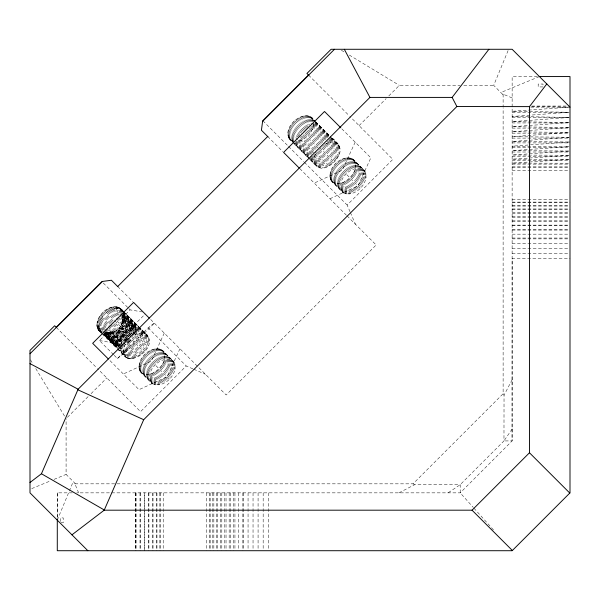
<?xml version="1.0" encoding="UTF-8"?>
<svg xmlns="http://www.w3.org/2000/svg" width="600" height="600" viewBox="0 0 600 600"><rect width="100%" height="100%" fill="white"/><g stroke="black" fill="none" stroke-linecap="round" stroke-linejoin="round"><path stroke-width="0.45" stroke-dasharray="3 2.25" d="M512.145 379.665L504.037 395.25L503.97 440.925L460.207 484.688L448.072 492.855M537.338 76.56L512.145 76.56L512.085 440.925L460.207 492.855L76.793 492.855M104.685 332.572L118.073 346.718L106.913 334.53L105.735 332.505L115.778 331.17L118.965 328.71L121.425 325.522L122.31 321.653L122.835 314.43L124.785 315.63L136.972 328.845L122.835 314.43L136.882 329.91L122.767 315.48L124.785 316.657M104.43 329.595L99.157 324.33L97.012 323.347C96.067 327.368 98.685 330.697 101.573 333.053L99.18 329.423L98.962 325.425L97.012 323.347C98.392 312.72 113.955 300.322 122.738 310.665L120 308.04L122.67 310.928M162.788 350.707C170.422 362.138 152.392 380.168 140.962 372.525C133.328 361.103 151.358 343.065 162.788 350.707L173.227 361.155C180.87 372.585 162.84 390.615 151.41 382.972C143.767 371.55 161.805 353.513 173.227 361.155M125.243 344.205C114.3 372.907 159.922 352.642 147.113 335.04L139.208 327.135M292.928 141.337C276.3 132.053 305.032 104.183 314.985 121.073M313.74 123.773C312.885 132.458 305.438 140.017 296.933 141.555M353.7 159.788C361.343 171.218 343.312 189.248 331.882 181.605C324.24 170.183 342.278 152.145 353.7 159.788L364.147 170.235C371.79 181.665 353.76 199.695 342.33 192.053C334.688 180.63 352.725 162.593 364.147 170.235M329.985 165.352L316.815 152.183C309.772 160.553 317.355 172.71 327.743 166.56C332.843 164.137 337.043 159.78 339.127 154.515C342.517 147.69 336.832 141.188 331.447 137.535L338.603 144.773M125.993 341.558L114.81 331.343L114.69 331.89L114.12 331.575M57.278 520.132L72.435 483.525L75.21 483.525L66.09 474.397L66.09 418.65M512.145 97.92L503.123 94.185L502.808 94.5L493.68 85.373L508.275 50.145M164.25 333.082L151.387 361.132L123.337 373.995M179.925 348.75L167.055 376.8L139.012 389.662L109.635 360.293M355.17 142.163L342.308 170.212L314.257 183.075M512.145 429.022L503.97 440.925L512.085 440.925L512.145 258.428L570 258.428M113.558 354.668L99.442 340.553L107.91 332.085L110.19 333.96L120.03 345.045M142.387 311.947L130.125 309.87L122.34 317.655L134.153 331.147M99.442 340.553L115.868 343.335L145.185 314.017M114.203 355.312L117.413 358.522L148.095 327.84L154.222 323.055M117.413 358.522L125.07 352.545L154.387 323.22M67.403 417.33L88.418 396.315M91.05 393.69L106.815 377.925M359.1 125.64L386.16 98.573M388.8 95.933L399.36 85.373L460.065 85.373M192.915 368.865L186.225 365.97L140.542 411.653L97.567 368.678M350.04 211.74L347.145 205.05L392.827 159.368L349.853 116.392M78.637 492.855L74.895 483.832L75.21 483.525M117.045 483.832L413.025 483.832L503.123 393.735L503.123 108.225M398.955 492.855L414.533 484.755L460.207 484.688L460.207 492.855L473.347 507.495M325.38 144.06C329.153 141.99 334.575 140.85 338.032 144.12M134.46 334.98C138.24 332.91 143.655 331.77 147.113 335.04M329.933 198.743L357.975 185.88L370.837 157.837L341.468 128.46M539.415 76.56L502.808 91.725L502.808 94.5M31.718 488.632L50.625 480.803M54.06 479.377L66.09 474.397M130.613 334.425L121.597 324.555L122.153 324.428L121.83 323.858M138.555 326.565L120.66 308.587L122.085 310.095L118.755 308.722L115.68 308.707L113.602 306.757L114.585 308.903L148.875 343.192M569.07 117.48L512.145 121.65L569.07 122.475M569.07 122.558L512.145 126.75L569.07 127.493M569.07 127.575L512.145 131.775L569.07 132.435L512.145 136.703L569.07 137.273M569.07 137.347L512.145 141.51L569.07 141.99M568.132 107.28L512.145 111.278L569.07 112.275L512.145 116.483L569.07 117.398M570 141.998L512.145 146.175L569.07 146.58M569.07 146.648L512.145 150.683L570 151.012M569.07 151.08L512.145 155.025L570 155.28M569.07 155.34L512.145 159.172L570 159.352M569.07 159.413L512.145 163.118L570 163.23M463.8 85.373L493.68 85.373M543 86.933L538.178 86.933L538.178 84.037L543 84.037L543 86.205M531.683 106.05L568.912 106.05M530.805 107.123L570 107.123M512.145 112.433L569.07 112.433M512.145 117.712L569.07 117.712M512.145 122.94L569.07 122.94M512.145 128.1L569.07 128.1M512.145 133.163L569.07 133.163M512.145 138.105L569.07 138.105M512.145 142.905L569.07 142.905M512.145 147.547L569.07 147.547M512.145 152.01L569.07 152.01M512.145 156.27L569.07 156.27M512.145 160.305L569.07 160.305M512.145 164.108L569.07 164.108M512.145 167.663L569.07 167.663M512.145 170.317L569.07 170.317M512.145 199.44L569.07 199.44M512.145 202.103L570 202.103M512.145 202.642L569.07 202.642M512.145 205.425L569.07 205.425M512.145 206.055L569.07 206.055M512.145 208.972L569.07 208.972M512.145 209.647L570 209.647M512.145 212.73L569.07 212.73M512.145 213.428L569.07 213.428M512.145 216.69L569.07 216.69M512.145 217.373L569.07 217.373M512.145 220.83L569.07 220.83M512.145 221.475L569.07 221.475M512.145 225.135L569.07 225.135M512.145 225.712L569.07 225.712M512.145 229.583L569.07 229.583M512.145 230.07L569.07 230.07M512.145 234.173L569.07 234.173M512.145 238.042L569.07 238.042M512.145 238.868L569.07 238.868M512.145 243.66L569.07 243.66M512.145 248.528L569.07 248.528M512.145 253.455L569.07 253.455M74.895 483.832L116.108 483.832M72.308 492.855L57.285 492.855L57.285 518.055M61.065 522.75L63.233 522.75L63.248 517.928L60.338 517.928L60.352 522.75M512.145 166.837L569.07 166.89M531.743 106.425L568.132 107.108M133.11 335.272L122.025 323.145L122.797 323.317L122.19 322.403M110.273 323.805L103.028 316.56L100.29 315.623L140.153 355.545M102.233 317.625L99.57 316.702L108.097 325.305M101.505 318.712L98.933 317.805L123.262 342.225M135.547 334.38L122.392 320.88L123.36 322.192L122.31 321.653L135.547 334.38L122.438 320.093L123.833 321.06L122.445 319.29L124.215 319.935L122.407 318.472M100.86 319.83L98.37 318.923L106.23 326.88M101.812 332.197L100.185 331.478L117 348.225M100.305 320.955L97.89 320.04L105.757 328.013M99.825 322.087L97.507 321.157L104.715 328.485M99.442 323.212L97.215 322.26L99.157 324.33M193.755 369.225L205.47 374.303M135.21 330.788L124.5 318.817L122.34 317.655L136.403 332.123M102.825 330.442L98.873 326.49L96.907 325.425L102.825 331.47M124.5 318.817L122.602 316.553L124.695 317.722L135.488 329.678M98.873 327.517L96.998 326.407L117.427 346.942M341.347 50.25L344.528 52.17M349.298 55.057L399.36 85.373M413.025 483.832L414.533 484.755M98.977 328.5L97.177 327.33L101.812 332.062M112.665 331.928L113.573 332.543L113.4 331.77L123.51 341.002M99.18 329.423L97.462 328.2L117.262 348.082M99.48 330.293L97.837 329.01L101.843 333.075M106.808 332.34L120.165 346.627L106.808 332.34L107.977 334.44L119.1 346.718L103.485 331.095M107.977 334.44L105.735 332.505L119.1 346.718M99.87 331.103L98.295 329.745L101.67 333.15M105.248 333.067L106.913 334.53M123.308 311.317L121.245 309.218L122.738 310.665M104.782 333.54L117.09 346.612L104.962 333.885M126.653 342.157L127.965 343.358L116.13 330.765L126.99 340.695M127.672 341.317L141.218 354.75M108.863 329.52L122.07 342.72L111.135 332.138L112.448 333.097L111.907 332.055L124.44 343.522M128.047 339.855L117.352 330.045L127.185 340.582M128.715 340.47L142.238 353.888M122.843 345.112L109.545 332.183L111.315 333.577L110.347 332.183L121.913 342.795M129.045 338.94L118.455 329.19L128.22 339.72M129.705 339.555L131.032 340.77L129.81 339.45M128.663 336.743L119.445 328.2L129.203 338.79M130.845 336.93L120.3 327.097L128.887 336.45M120.698 312.57L114.66 306.653L115.68 308.707L120.292 313.32M114.585 308.903L112.523 306.96L113.468 309.188L119.4 315.12M131.625 335.843L121.02 325.875L130.958 336.735M132.292 336.465L145.8 349.897M121.725 312.57L115.688 306.645L116.745 308.61M113.468 309.188L111.413 307.252L112.343 309.57L118.275 315.502M112.343 309.57L110.295 307.635L111.21 310.043L117.802 316.635M121.597 324.555L130.988 333.442M100.35 331.83L98.843 330.405L101.573 333.053M122.047 312.015L116.663 306.735L117.773 308.618M111.21 310.043L109.177 308.115L110.085 310.605L116.67 317.197M122.025 323.145L133.688 334.267M102.038 332.903L100.965 331.882L102.3 333.532M122.317 311.558L117.593 306.923L118.755 308.722M110.085 310.605L108.06 308.67L108.968 311.25L115.56 317.843M122.528 311.197L118.462 307.207L119.685 308.925M108.968 311.25L106.965 309.315L107.88 311.978L114.465 318.562M122.438 320.093L135.375 332.618L122.445 319.29M121.358 309.608L119.265 307.575L120.555 309.218M107.88 311.978L105.885 310.035L106.815 312.772L114.067 320.017M104.835 310.822L106.815 312.772M116.752 330.42L127.087 340.642M117.922 329.632L128.137 339.795M308.572 75.113L349.388 115.92M315.645 121.733L330.788 136.875M311.04 117.21L314.993 121.163M315.555 121.725L330.795 136.965M353.048 159.218L364.718 170.887M310.312 116.73L314.918 121.335M315.577 121.995L330.72 137.137M331.185 137.602L339.082 145.5M352.32 158.738L365.205 171.623M309.51 116.333L315.112 121.942M315.435 122.265L330.577 137.407M330.915 137.745L339.48 146.303M351.517 158.347L365.595 172.425M308.64 116.04L313.245 120.645M315.413 122.812L339.772 147.172M350.647 158.047L365.888 173.295M307.71 115.837L330.097 138.225M330.757 138.885L339.975 148.102M349.718 157.845L366.09 174.225M306.728 115.733L313.972 122.977M314.625 123.637L329.775 138.78M330.202 139.208L340.08 149.085M348.735 157.748L366.195 175.208M305.7 115.733L313.597 123.63M314.257 124.29L328.89 138.922M329.407 139.433L340.08 150.113M347.707 157.74L366.202 176.227M304.635 115.823L312.532 123.727M313.192 124.387L328.343 139.53M328.793 139.988L339.99 151.178M346.642 157.837L366.105 177.292M303.54 116.017L312.097 124.575M312.757 125.235L327.907 140.377M328.56 141.038L339.795 152.273M345.548 158.025L365.91 178.387M302.423 116.302L309.668 123.547M312.3 126.18L327 140.88M327.45 141.33L339.51 153.39M344.438 158.317L354.877 168.757M355.178 169.058L365.625 179.505M301.298 116.685L310.515 125.91M311.175 126.562L326.317 141.712M327.27 142.665L339.127 154.515M343.305 158.7L353.752 169.14M354.795 170.183L365.243 180.63M300.165 117.157L308.07 125.062M310.702 127.695L325.485 142.477M326.138 143.137L338.655 155.648M342.173 159.172L352.62 169.62M354.322 171.315L364.77 181.762M299.04 117.72L308.918 127.597M309.577 128.257L324.72 143.407M325.575 144.262L338.093 156.773M341.048 159.735L351.495 170.183M353.76 172.447L364.207 182.887M297.923 118.365L308.46 128.903M309.12 129.562L323.618 144.06M324.278 144.72L337.447 157.89M339.938 160.38L350.385 170.828M353.115 173.558L363.562 184.005M296.835 119.093L323.175 145.433M323.55 145.808L336.72 158.977M338.843 161.1L349.29 171.547M352.388 174.653L362.835 185.093M295.77 119.887L306.308 130.425M306.968 131.085L322.11 146.227M322.755 146.873L335.925 160.042M337.785 161.895L348.225 172.343M351.593 175.71L362.04 186.157M294.75 120.75L305.288 131.288M305.94 131.947L321.09 147.09M321.892 147.892L335.062 161.062M336.757 162.765L347.205 173.212M350.73 176.738L361.178 187.178M293.767 121.68L304.305 132.21M304.965 132.87L334.14 162.045M335.782 163.688L360.255 188.16M292.845 122.655L302.062 131.873M304.702 134.505L333.157 162.968M334.86 164.663L345.3 175.11M348.832 178.635L359.272 189.083M291.983 123.675L302.52 134.212M303.18 134.873L318.322 150.015M318.968 150.66L332.138 163.83M333.99 165.69L344.438 176.137M347.805 179.498L358.252 189.945M291.188 124.74L299.745 133.297M302.377 135.93L317.243 150.795M317.903 151.455L331.072 164.625M333.195 166.748L343.642 177.195M346.74 180.3L357.188 190.74M290.46 125.828L300.337 135.705M300.998 136.365L316.155 151.523M332.475 167.843L342.923 178.29M345.653 181.02L356.1 191.468M289.815 126.945L299.692 136.822M300.353 137.483L328.868 165.998M331.83 168.953L342.278 179.4M344.535 181.665L354.983 192.112M289.252 128.07L327.743 166.56M331.267 170.078L341.715 180.525M343.41 182.227L353.858 192.675M288.78 129.203L296.685 137.108M299.317 139.74L326.61 167.032M330.795 171.21L341.235 181.657M342.278 182.7L352.725 193.147M288.397 130.328L297.615 139.553M298.275 140.205L313.425 155.355M314.288 156.218L325.485 167.415M330.413 172.343L340.853 182.782M341.153 183.083L351.6 193.53M288.112 131.445L295.358 138.69M297.99 141.322L324.368 167.7M330.12 173.453L350.483 193.815M287.918 132.54L295.822 140.438M296.483 141.097L323.272 167.895M329.933 174.547L349.388 194.01M287.827 133.605L295.065 140.85M295.725 141.502L311.017 156.795M311.528 157.312L322.207 167.985M329.835 175.613L348.322 194.108M287.827 134.632L295.072 141.877M295.5 142.305L310.642 157.447M311.303 158.108L321.18 167.985M329.843 176.64L347.295 194.1M287.933 135.615L320.197 167.88M329.94 177.623L346.32 193.995M288.135 136.545L294.06 142.47M294.72 143.13L309.862 158.273M310.522 158.933L319.267 167.678M330.142 178.553L345.39 193.792M288.428 137.415L318.397 167.385M330.442 179.422L344.52 193.5M288.825 138.218L317.595 166.988M330.832 180.225L343.718 193.11M289.305 138.945L293.257 142.898M293.82 143.46L309.06 158.7M309.623 159.262L316.868 166.507M331.312 180.953L342.983 192.623M262.89 120.795L287.903 145.808M288.562 146.468L303.697 161.61M304.358 162.262L347.145 205.05M267.697 136.507L282.907 151.725M299.843 168.66L346.395 215.212M347.055 215.873L376.155 244.972L226.147 394.98L149.79 318.623M117.69 286.515L132.9 301.733M103.282 283.028L128.16 307.905M128.812 308.558L130.125 309.87M148.095 327.84L186.225 365.97M123.398 311.325L138.547 326.475M139.118 327.127L147.683 335.692M162.135 350.138L173.797 361.808M123.33 311.587L148.17 336.42M161.4 349.657L174.285 362.535M123.188 311.858L138.337 327.007M138.675 327.345L148.56 337.222M160.597 349.267L174.675 363.345M122.977 312.218L138.315 327.555M138.788 328.028L148.852 338.093M159.727 348.968L174.975 364.207M122.708 312.675L149.055 339.022M158.797 348.765L175.17 365.138M122.385 313.23L149.16 340.005M157.815 348.66L175.275 366.12M121.358 313.222L136.507 328.38M137.167 329.04L149.167 341.032M156.788 348.66L175.282 367.147M120.953 313.98L136.238 329.272M136.762 329.79L149.07 342.097M155.722 348.75L175.185 368.212M154.627 348.945L174.998 369.308M120.06 315.772L148.59 344.31M153.517 349.23L163.965 359.678M164.257 359.978L174.705 370.425M120.907 318.135L134.093 331.32M136.02 333.248L148.208 345.435M152.385 349.612L162.833 360.06M163.875 361.103L174.322 371.55M118.455 317.295L147.735 346.567M151.26 350.093L161.7 360.54M163.403 362.235L173.85 372.683M117.33 317.85L133.703 334.222M134.985 335.505L147.172 347.692M150.127 350.655L160.575 361.095M162.84 363.36L173.288 373.808M116.22 318.495L133.058 335.332M134.34 336.615L146.528 348.81M149.017 351.3L159.465 361.74M162.195 364.478L172.642 374.925M117.105 321.195L130.41 334.5M147.922 352.02L158.37 362.468M161.475 365.565L171.915 376.013M114.72 320.678L129.877 335.827M145.005 350.962L131.572 337.418M146.865 352.815L157.312 363.263M160.672 366.63L171.12 377.077M103.823 311.678L113.04 320.895M115.68 323.528L130.17 338.01M131.955 339.795L144.142 351.983M145.837 353.678L156.285 364.125M159.81 367.65L170.257 378.097M102.855 312.593L113.385 323.13M114.045 323.79L129.195 338.933M129.757 339.502L143.22 352.957M144.863 354.608L169.335 379.08M143.94 355.582L154.387 366.03M157.913 369.555L168.36 380.002M110.933 324.465L126.09 339.623M143.078 356.603L153.517 367.05M156.885 370.418L167.333 380.865M142.275 357.668L152.722 368.115M155.828 371.212L166.275 381.66M108.757 325.957L125.595 342.795M126.877 344.085L139.065 356.272M141.555 358.763L152.002 369.202M154.733 371.94L165.18 382.388M123.84 342.803L137.947 356.918M140.91 359.873L151.358 370.32M153.623 372.585L164.07 383.032M122.7 343.35L136.822 357.472M140.347 360.998L150.795 371.445M152.49 373.147L162.938 383.595M106.417 328.673L121.583 343.837M122.227 344.483L135.69 357.952M139.875 362.13L150.322 372.577M151.365 373.62L161.805 384.067M105.375 329.145L120.525 344.295M121.185 344.955L134.565 358.335M139.493 363.255L149.94 373.702M150.233 374.002L160.68 384.45M105.083 330.255L120.24 345.413M120.9 346.065L133.447 358.62M139.2 364.373L159.562 384.735M103.575 330.038L98.962 325.425L96.915 324.405L98.873 326.49M104.235 330.69L119.528 345.983M120.045 346.5L132.352 358.815M139.012 365.468L158.475 384.93M115.868 343.335L125.07 352.545M119.295 346.913L131.288 358.905M138.915 366.532L157.41 385.02M103.485 332.123L130.26 358.905M138.922 367.56L156.382 385.02M120.06 349.575L129.278 358.8M139.02 368.543L155.4 384.915M117.623 347.873L103.98 334.222L115.297 346.11L103.74 334.185M120.015 350.257L128.355 358.597M139.222 369.472L154.47 384.713M117.863 348.683L127.485 358.298M139.523 370.343L153.6 384.42M117.458 348.69L126.683 357.907M139.913 371.145L152.797 384.022M102.233 333.712L116.82 348.3M117.382 348.862L125.948 357.428M140.392 371.873L152.062 383.543M56.287 327.397L97.102 368.205M101.94 313.56L112.47 324.105M113.13 324.765L128.265 339.915M119.887 327.66L128.782 336.6M120.675 326.498L130.898 336.832M123.45 314.077L136.972 327.817L123.683 313.56M101.085 314.572L103.028 316.56M122.602 316.553L136.688 331.005M121.725 345.48L108.735 332.153L110.19 333.96M110.347 332.183L122.88 345.112M111.907 332.055L122.093 342.638M104.002 333.75L116.167 346.41L104.903 334.425M113.4 331.77L124.523 343.433M123.675 312.315L121.74 309.93L123.788 312.045L122.145 310.71L122.46 311.558M114.81 331.343L125.602 342.743M121.26 346.433L107.91 332.085L109.073 334.245M122.31 321.653L133.778 334.185M473.978 508.192L490.868 527.018M491.498 527.707L493.995 530.498M123.3 313.972L124.785 315.63M311.692 117.78L313.433 120.833M122.767 315.48L124.695 317.722M105.09 333.225L105.885 334.53M503.123 393.735L504.037 395.25M30.48 359.835L32.888 363.81M35.775 368.58L64.642 416.265M350.4 212.58L355.478 224.295M124.477 313.718L124.68 314.647M503.123 94.185L503.123 107.288M268.275 492.855L268.275 549.78M263.168 492.855L263.168 549.78M258.082 492.855L258.082 549.78M253.042 492.855L253.042 549.78M248.062 492.855L248.062 549.78M243.165 492.855L243.165 549.78M242.91 492.855L242.91 550.717M238.373 492.855L238.373 549.78M234.938 492.855L234.938 549.78M233.7 492.855L233.7 550.717M230.415 492.855L230.415 550.717M229.17 492.855L229.17 549.78M226.035 492.855L226.035 550.717M224.798 492.855L224.798 549.78M221.805 492.855L221.805 550.717M220.597 492.855L220.597 549.78M217.733 492.855L217.733 550.717M216.593 492.855L216.593 549.78M213.847 492.855L213.847 550.717M212.805 492.855L212.805 549.78M210.157 492.855L210.157 550.717M209.235 492.855L209.235 549.78M206.678 492.855L206.678 550.717M163.208 492.855L163.208 550.717M160.642 492.855L160.642 550.717M159.847 492.855L159.847 550.717M156.96 492.855L156.96 550.717M156.3 492.855L156.3 550.717M153.038 492.855L153.038 550.717M152.565 492.855L152.565 550.717M148.898 492.855L148.898 550.717M148.665 492.855L148.665 550.717M140.4 492.855L140.4 550.717M140.017 492.855L140.017 550.717M136.072 492.855L136.072 550.717M135.81 492.855L135.81 550.717M135.315 492.855L135.315 550.717M57.57 492.855L57.57 518.055M129.03 342.562L127.74 341.28L129.03 342.562M130.05 341.7L128.775 340.425L130.05 341.7M144.608 550.717L144.608 492.855L144.547 550.717"/><path stroke-width="0.9" d="M308.572 75.113L262.635 121.125L261.428 130.245L268.05 136.868M30 482.498L41.438 473.76L78.12 389.213L369.923 97.41L452.138 97.41L488.895 49.282M71.963 534.817L104.205 510.188L143.692 419.7L456.87 106.523L529.47 106.62L546.795 83.94M30 353.76L102.3 281.46L111.42 280.252L117.915 286.748M262.635 121.125L334.47 49.282M117.69 286.515L267.697 136.507M104.205 510.188L472.05 510.188L529.47 452.768L529.47 106.62M102.3 281.46L56.287 327.397L54.645 325.755L30 350.4L30 492.855L87.855 550.717M539.205 76.56L570 76.56L570 492.855L512.145 550.717L57.285 550.717L57.285 518.985M78.12 389.91L143.692 419.7M30 363.608L78.12 389.213M41.438 473.76L104.205 509.947M570 107.145L512.145 49.282L331.11 49.282L306.93 73.47L308.91 75.45M340.815 127.808L324.502 111.495L283.59 152.407L299.257 168.075M529.47 452.768L569.783 493.072M472.05 510.188L512.362 550.493M149.25 318.082L133.583 302.415L92.67 343.32L108.337 358.995M344.317 49.282L369.923 97.41M452.138 97.41L456.87 106.523"/></g></svg>
